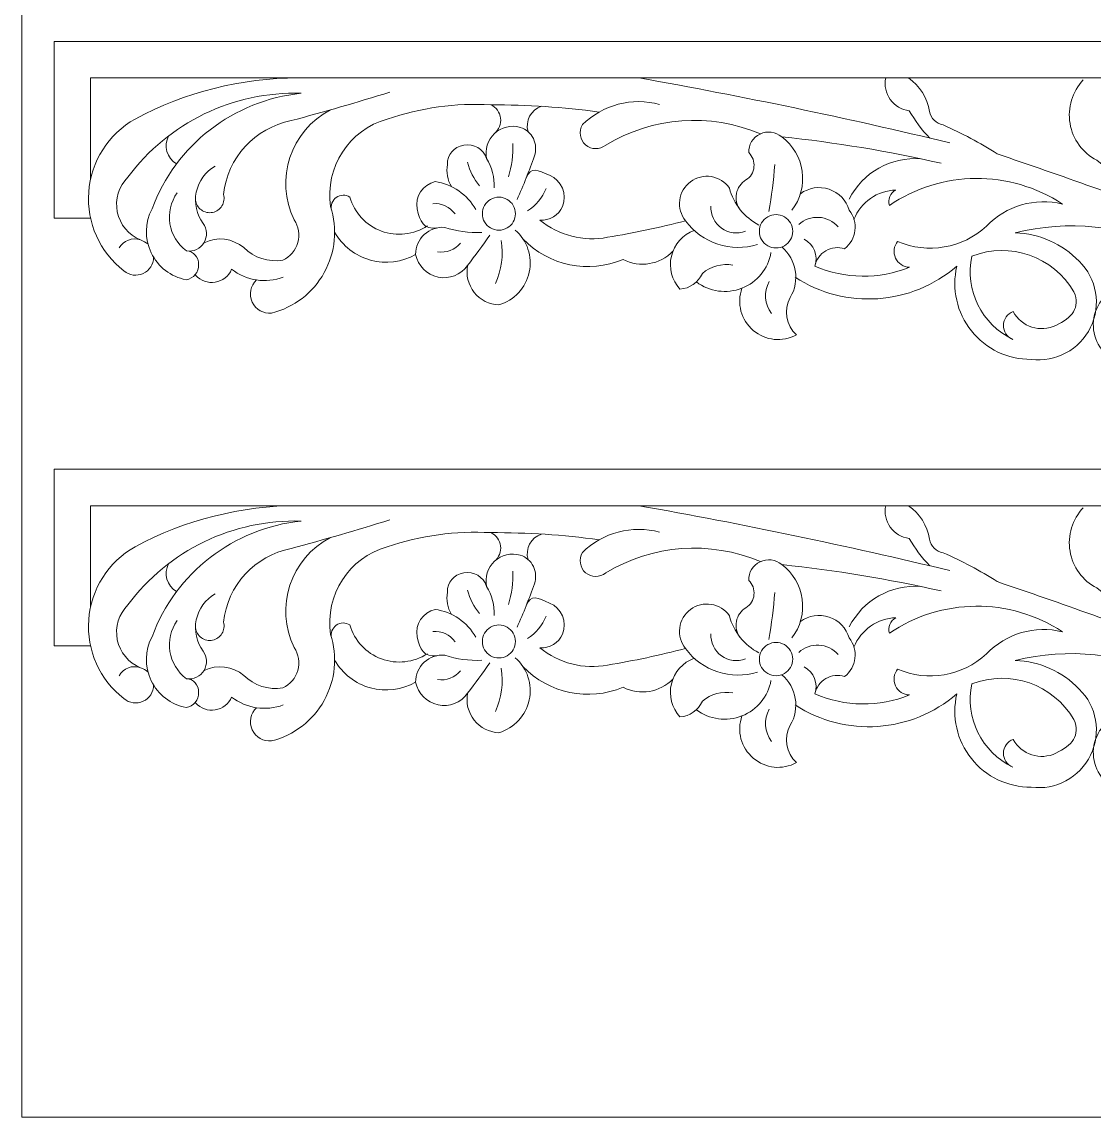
# Model space of a CAD drawing. Header units: millimetres. Extents: x 5148 to 5392, y 1931 to 2186.
# Drawn here: x 5148.1 to 5214.7, y 2064.4 to 2132.4 of the extents above; entities that cross this region are included whole.
import ezdxf

# ---------------------------------------------------------------- set-up
doc = ezdxf.new("R2010")
doc.units = ezdxf.units.MM
doc.header["$MEASUREMENT"] = 0
doc.layers.add('SITARA ALL', color=18, linetype='Continuous', true_color=0x000000)

msp = doc.modelspace()

# ---------------------------------------------------------------- linework, layer by layer
at = {"layer": 'SITARA ALL', "lineweight": 9}
for points, knots in [([(5148.053, 2186.351), (5148.053, 2186.351), (5392.053, 2186.351), (5392.053, 2186.351), (5392.053, 2186.351), (5392.053, 2064.351), (5392.053, 2064.351), (5392.053, 2064.351), (5148.053, 2064.351), (5148.053, 2064.351), (5148.053, 2064.351), (5148.053, 2186.351), (5148.053, 2186.351)], [0, 0, 0, 0, 0.25, 0.25, 0.25, 0.5, 0.5, 0.5, 0.75, 0.75, 0.75, 1, 1, 1, 1]), ([(5152.317, 2120.209), (5152.317, 2120.209), (5150.053, 2120.209), (5150.053, 2120.209), (5150.053, 2120.209), (5150.053, 2131.188), (5150.053, 2131.188), (5150.053, 2131.188), (5350.053, 2131.188), (5350.053, 2131.188), (5350.053, 2131.188), (5350.053, 2120.209), (5350.053, 2120.209), (5350.053, 2120.209), (5347.788, 2120.209), (5347.788, 2120.209)], [0, 0, 0, 0, 0.166667, 0.166667, 0.166667, 0.333333, 0.333333, 0.333333, 0.5, 0.5, 0.5, 0.666667, 0.666667, 0.666667, 1, 1, 1, 1]), ([(5165.216, 2128.927), (5161.679, 2128.927), (5158.198, 2128.05), (5155.083, 2126.374), (5153.422, 2125.44), (5152.34, 2123.734), (5152.204, 2121.833), (5152.067, 2119.932), (5152.88, 2118.1), (5154.391, 2116.938), (5154.722, 2116.654), (5155.189, 2116.589), (5155.585, 2116.773), (5155.981, 2116.956), (5156.234, 2117.346), (5156.233, 2117.782)], [0, 0, 0, 0, 0.166667, 0.166667, 0.166667, 0.333333, 0.333333, 0.333333, 0.5, 0.5, 0.5, 0.666667, 0.666667, 0.666667, 1, 1, 1, 1]), ([(5347.788, 2122.645), (5347.788, 2122.645), (5347.788, 2128.927), (5347.788, 2128.927), (5347.788, 2128.927), (5152.317, 2128.927), (5152.317, 2128.927), (5152.317, 2128.927), (5152.317, 2122.645), (5152.317, 2122.645)], [0, 0, 0, 0, 0.25, 0.25, 0.25, 0.5, 0.5, 0.5, 1, 1, 1, 1]), ([(5201.724, 2128.927), (5201.623, 2128.461), (5201.724, 2127.974), (5202.001, 2127.587), (5202.278, 2127.199), (5202.704, 2126.946), (5203.178, 2126.892), (5203.533, 2126.275), (5203.962, 2125.704), (5204.454, 2125.191)], [0, 0, 0, 0, 0.25, 0.25, 0.25, 0.5, 0.5, 0.5, 1, 1, 1, 1]), ([(5213.995, 2128.799), (5213.31, 2128.077), (5213.005, 2127.075), (5213.17, 2126.093), (5213.336, 2125.112), (5213.948, 2124.269), (5214.831, 2123.812), (5216.596, 2122.365), (5218.495, 2121.091), (5220.502, 2120.006), (5216.568, 2121.449), (5212.618, 2122.85), (5208.653, 2124.208), (5207.58, 2124.892), (5206.455, 2125.492), (5205.288, 2126.002), (5204.86, 2126.081), (5204.524, 2126.416), (5204.444, 2126.844), (5204.31, 2127.689), (5203.837, 2128.442), (5203.133, 2128.927)], [0, 0, 0, 0, 0.125, 0.125, 0.125, 0.25, 0.25, 0.25, 0.375, 0.375, 0.375, 0.5, 0.5, 0.5, 0.625, 0.625, 0.625, 0.75, 0.75, 0.75, 1, 1, 1, 1]), ([(5155.887, 2118.589), (5155.754, 2118.716), (5155.592, 2118.807), (5155.416, 2118.856), (5154.677, 2119.161), (5154.139, 2119.814), (5153.981, 2120.597), (5153.823, 2121.38), (5154.071, 2122.196), (5154.634, 2122.763), (5157.156, 2126.156), (5161.182, 2128.101), (5165.408, 2127.972), (5161.199, 2127.538), (5157.605, 2124.755), (5156.138, 2120.787), (5155.688, 2119.935), (5155.669, 2118.921), (5156.087, 2118.053), (5156.505, 2117.185), (5157.303, 2116.569), (5158.249, 2116.389), (5158.716, 2116.45), (5159.057, 2116.859), (5159.034, 2117.329), (5159.01, 2117.799), (5158.753, 2118.16), (5158.283, 2118.174)], [0, 0, 0, 0, 0.1, 0.1, 0.1, 0.2, 0.2, 0.2, 0.3, 0.3, 0.3, 0.4, 0.4, 0.4, 0.5, 0.5, 0.5, 0.6, 0.6, 0.6, 0.7, 0.7, 0.7, 0.8, 0.8, 0.8, 1, 1, 1, 1]), ([(5158.835, 2121.332), (5158.867, 2121.086), (5159, 2120.864), (5159.202, 2120.72), (5159.404, 2120.576), (5159.655, 2120.522), (5159.898, 2120.572), (5160.141, 2120.622), (5160.353, 2120.77), (5160.482, 2120.982), (5160.611, 2121.194), (5160.647, 2121.449), (5160.58, 2121.687), (5160.824, 2123.966), (5162.524, 2125.823), (5164.772, 2126.271), (5166.832, 2126.815), (5168.879, 2127.407), (5170.912, 2128.047)], [0, 0, 0, 0, 0.142857, 0.142857, 0.142857, 0.285714, 0.285714, 0.285714, 0.428571, 0.428571, 0.428571, 0.571429, 0.571429, 0.571429, 0.714286, 0.714286, 0.714286, 1, 1, 1, 1]), ([(5193.934, 2125.454), (5190.801, 2126.775), (5187.228, 2126.516), (5184.321, 2124.754), (5183.957, 2124.456), (5183.433, 2124.46), (5183.074, 2124.763), (5182.715, 2125.066), (5182.642, 2125.614), (5182.874, 2126.023), (5184.136, 2127.264), (5185.964, 2127.742), (5187.673, 2127.278)], [0, 0, 0, 0, 0.2, 0.2, 0.2, 0.4, 0.4, 0.4, 0.6, 0.6, 0.6, 1, 1, 1, 1]), ([(5159.367, 2118.689), (5160.177, 2119.084), (5161.144, 2118.962), (5161.831, 2118.379), (5162.473, 2117.748), (5163.375, 2117.459), (5164.264, 2117.603), (5164.719, 2117.813), (5165.059, 2118.212), (5165.193, 2118.695), (5165.328, 2119.177), (5165.246, 2119.692), (5164.966, 2120.108), (5163.735, 2122.62), (5164.742, 2125.658), (5167.227, 2126.944)], [0, 0, 0, 0, 0.166667, 0.166667, 0.166667, 0.333333, 0.333333, 0.333333, 0.5, 0.5, 0.5, 0.666667, 0.666667, 0.666667, 1, 1, 1, 1]), ([(5162.623, 2116.372), (5162.251, 2116.018), (5162.145, 2115.467), (5162.361, 2115.001), (5162.576, 2114.535), (5163.051, 2114.257), (5163.562, 2114.311), (5164.954, 2114.661), (5166.139, 2115.572), (5166.834, 2116.829), (5167.529, 2118.085), (5167.674, 2119.566), (5167.23, 2120.931), (5166.866, 2123.37), (5168.375, 2125.7), (5170.748, 2126.37), (5172.818, 2127.077), (5175.005, 2127.377), (5177.188, 2127.251), (5179.438, 2127.262), (5181.685, 2127.113), (5183.913, 2126.806)], [0, 0, 0, 0, 0.125, 0.125, 0.125, 0.25, 0.25, 0.25, 0.375, 0.375, 0.375, 0.5, 0.5, 0.5, 0.625, 0.625, 0.625, 0.75, 0.75, 0.75, 1, 1, 1, 1]), ([(5177.417, 2125.475), (5177.698, 2125.707), (5177.84, 2126.067), (5177.793, 2126.428), (5177.745, 2126.789), (5177.519, 2127.099), (5177.188, 2127.251)], [0, 0, 0, 0, 0.333333, 0.333333, 0.333333, 1, 1, 1, 1]), ([(5178.816, 2121.37), (5179.214, 2122.257), (5179.572, 2123.161), (5179.889, 2124.079), (5180.018, 2124.431), (5179.997, 2124.82), (5179.831, 2125.156), (5179.666, 2125.491), (5179.371, 2125.744), (5179.014, 2125.856), (5178.451, 2126.018), (5177.844, 2125.872), (5177.416, 2125.472), (5176.988, 2125.072), (5176.8, 2124.483), (5176.922, 2123.91), (5177.253, 2123.367), (5177.42, 2122.74), (5177.402, 2122.104)], [0, 0, 0, 0, 0.142857, 0.142857, 0.142857, 0.285714, 0.285714, 0.285714, 0.428571, 0.428571, 0.428571, 0.571429, 0.571429, 0.571429, 0.714286, 0.714286, 0.714286, 1, 1, 1, 1]), ([(5195.891, 2120.711), (5196.42, 2121.397), (5196.65, 2122.266), (5196.53, 2123.123), (5196.41, 2123.98), (5195.953, 2124.75), (5195.256, 2125.264), (5194.882, 2125.585), (5194.354, 2125.654), (5193.91, 2125.44), (5193.466, 2125.225), (5193.191, 2124.777), (5193.209, 2124.284), (5193.449, 2124.053), (5193.569, 2123.725), (5193.536, 2123.393), (5193.502, 2123.062), (5193.317, 2122.763), (5193.036, 2122.584), (5192.727, 2122.4), (5192.512, 2122.092), (5192.444, 2121.739), (5192.376, 2121.386), (5192.461, 2121.022), (5192.68, 2120.737)], [0, 0, 0, 0, 0.111111, 0.111111, 0.111111, 0.222222, 0.222222, 0.222222, 0.333333, 0.333333, 0.333333, 0.444444, 0.444444, 0.444444, 0.555556, 0.555556, 0.555556, 0.666667, 0.666667, 0.666667, 0.777778, 0.777778, 0.777778, 1, 1, 1, 1]), ([(5176.922, 2123.91), (5176.731, 2124.509), (5176.124, 2124.871), (5175.507, 2124.755), (5174.889, 2124.638), (5174.453, 2124.17), (5174.494, 2123.543), (5174.404, 2123.07), (5174.493, 2122.581), (5174.744, 2122.171)], [0, 0, 0, 0, 0.25, 0.25, 0.25, 0.5, 0.5, 0.5, 1, 1, 1, 1]), ([(5157.702, 2121.793), (5156.877, 2120.629), (5157.134, 2119.021), (5158.283, 2118.174), (5158.716, 2118.112), (5159.144, 2118.317), (5159.367, 2118.694), (5159.59, 2119.07), (5159.568, 2119.537), (5159.306, 2119.887), (5158.897, 2120.447), (5158.744, 2121.154), (5158.886, 2121.833), (5159.028, 2122.512), (5159.453, 2123.101), (5160.052, 2123.451)], [0, 0, 0, 0, 0.166667, 0.166667, 0.166667, 0.333333, 0.333333, 0.333333, 0.5, 0.5, 0.5, 0.666667, 0.666667, 0.666667, 1, 1, 1, 1]), ([(5189.279, 2120.05), (5187.684, 2119.634), (5186.07, 2119.292), (5184.444, 2119.023), (5182.949, 2118.738), (5181.404, 2119.133), (5180.228, 2120.098), (5180.833, 2120.044), (5181.404, 2120.387), (5181.64, 2120.947), (5181.943, 2121.704), (5181.581, 2122.564), (5180.829, 2122.878), (5180.076, 2123.192), (5179.708, 2123.46), (5179.383, 2122.713)], [0, 0, 0, 0, 0.166667, 0.166667, 0.166667, 0.333333, 0.333333, 0.333333, 0.5, 0.5, 0.5, 0.666667, 0.666667, 0.666667, 1, 1, 1, 1]), ([(5193.844, 2119.786), (5192.933, 2120.254), (5192.264, 2121.089), (5192.007, 2122.08), (5191.744, 2122.461), (5191.338, 2122.718), (5190.882, 2122.793), (5190.426, 2122.868), (5189.961, 2122.756), (5189.59, 2122.479), (5189.22, 2122.203), (5188.977, 2121.788), (5188.919, 2121.329), (5188.86, 2120.871), (5188.99, 2120.41), (5189.279, 2120.05), (5190.308, 2118.656), (5192.104, 2118.066), (5193.758, 2118.582)], [0, 0, 0, 0, 0.142857, 0.142857, 0.142857, 0.285714, 0.285714, 0.285714, 0.428571, 0.428571, 0.428571, 0.571429, 0.571429, 0.571429, 0.714286, 0.714286, 0.714286, 1, 1, 1, 1]), ([(5199.749, 2120.139), (5200.173, 2121.213), (5201.2, 2121.931), (5202.355, 2121.962), (5202.008, 2121.776), (5201.837, 2121.375), (5201.945, 2120.996), (5205.177, 2123.207), (5209.43, 2123.243), (5212.703, 2121.091), (5210.995, 2121.509), (5209.194, 2120.986), (5207.977, 2119.716), (5206.49, 2118.335), (5204.324, 2117.965), (5202.461, 2118.77), (5202.222, 2118.479), (5202.171, 2118.077), (5202.328, 2117.736), (5202.485, 2117.394), (5202.819, 2117.172), (5203.195, 2117.163), (5201.306, 2116.394), (5199.185, 2116.421), (5197.316, 2117.236), (5197.397, 2117.637), (5197.646, 2117.983), (5198, 2118.188), (5198.353, 2118.393), (5198.78, 2118.435), (5199.167, 2118.306), (5199.908, 2118.891), (5200.038, 2119.962), (5199.457, 2120.705), (5199.276, 2121.318), (5198.808, 2121.805), (5198.202, 2122.008), (5197.596, 2122.212), (5196.934, 2122.11), (5196.419, 2121.73)], [0, 0, 0, 0, 0.071429, 0.071429, 0.071429, 0.142857, 0.142857, 0.142857, 0.214286, 0.214286, 0.214286, 0.285714, 0.285714, 0.285714, 0.357143, 0.357143, 0.357143, 0.428571, 0.428571, 0.428571, 0.5, 0.5, 0.5, 0.571429, 0.571429, 0.571429, 0.642857, 0.642857, 0.642857, 0.714286, 0.714286, 0.714286, 0.785714, 0.785714, 0.785714, 0.857143, 0.857143, 0.857143, 1, 1, 1, 1]), ([(5176.251, 2120.747), (5175.727, 2121.689), (5174.793, 2122.331), (5173.725, 2122.482), (5172.956, 2122.308), (5172.463, 2121.556), (5172.609, 2120.782), (5172.755, 2120.007), (5173.047, 2119.487), (5173.826, 2119.605)], [0, 0, 0, 0, 0.25, 0.25, 0.25, 0.5, 0.5, 0.5, 1, 1, 1, 1]), ([(5173.243, 2119.729), (5172.396, 2119.175), (5171.336, 2119.056), (5170.387, 2119.407), (5169.438, 2119.759), (5168.709, 2120.546), (5168.427, 2121.518), (5168.169, 2121.686), (5167.835, 2121.679), (5167.585, 2121.5), (5167.335, 2121.321), (5167.219, 2121.012), (5167.295, 2120.714)], [0, 0, 0, 0, 0.2, 0.2, 0.2, 0.4, 0.4, 0.4, 0.6, 0.6, 0.6, 1, 1, 1, 1]), ([(5178.713, 2120.491), (5178.713, 2120.858), (5178.517, 2121.197), (5178.2, 2121.381), (5177.882, 2121.564), (5177.49, 2121.564), (5177.173, 2121.381), (5176.855, 2121.197), (5176.659, 2120.858), (5176.659, 2120.491), (5176.659, 2120.124), (5176.855, 2119.785), (5177.173, 2119.602), (5177.49, 2119.418), (5177.882, 2119.418), (5178.2, 2119.602), (5178.517, 2119.785), (5178.713, 2120.124), (5178.713, 2120.491)], [0, 0, 0, 0, 0.166667, 0.166667, 0.166667, 0.333333, 0.333333, 0.333333, 0.5, 0.5, 0.5, 0.666667, 0.666667, 0.666667, 0.833333, 0.833333, 0.833333, 1, 1, 1, 1]), ([(5190.864, 2120.966), (5190.832, 2120.43), (5191.075, 2119.914), (5191.51, 2119.599), (5191.944, 2119.283), (5192.505, 2119.209), (5193.005, 2119.404)], [0, 0, 0, 0, 0.333333, 0.333333, 0.333333, 1, 1, 1, 1]), ([(5195.942, 2119.394), (5195.942, 2119.764), (5195.744, 2120.106), (5195.424, 2120.291), (5195.104, 2120.476), (5194.709, 2120.476), (5194.389, 2120.291), (5194.069, 2120.106), (5193.871, 2119.764), (5193.871, 2119.394), (5193.871, 2119.025), (5194.069, 2118.683), (5194.389, 2118.498), (5194.709, 2118.313), (5195.104, 2118.313), (5195.424, 2118.498), (5195.744, 2118.683), (5195.942, 2119.025), (5195.942, 2119.394)], [0, 0, 0, 0, 0.166667, 0.166667, 0.166667, 0.333333, 0.333333, 0.333333, 0.5, 0.5, 0.5, 0.666667, 0.666667, 0.666667, 0.833333, 0.833333, 0.833333, 1, 1, 1, 1]), ([(5196.086, 2116.542), (5199.22, 2114.511), (5203.314, 2114.79), (5206.141, 2117.231), (5205.808, 2115.824), (5206.14, 2114.342), (5207.041, 2113.211), (5207.942, 2112.08), (5209.303, 2111.425), (5210.75, 2111.435), (5212.282, 2111.232), (5213.773, 2112.036), (5214.444, 2113.429), (5215.115, 2114.822), (5214.845, 2116.46), (5213.731, 2117.532), (5212.696, 2118.621), (5211.273, 2119.256), (5209.771, 2119.3), (5213.031, 2120.123), (5216.478, 2119.767), (5219.5, 2118.295), (5221.182, 2117.756), (5222.892, 2117.308), (5224.623, 2116.955), (5223.51, 2116.549), (5222.289, 2116.554), (5221.18, 2116.968), (5220.186, 2117.512), (5219.011, 2117.616), (5217.936, 2117.254), (5218.145, 2117.255), (5218.343, 2117.165), (5218.479, 2117.006), (5218.614, 2116.848), (5218.674, 2116.637), (5218.641, 2116.432), (5218.156, 2116.201), (5217.623, 2116.089), (5217.086, 2116.106), (5216.03, 2116.082), (5215.101, 2115.404), (5214.758, 2114.405), (5214.414, 2113.407), (5214.711, 2112.315), (5215.529, 2111.647), (5216.241, 2111.498), (5216.95, 2111.915), (5217.164, 2112.611), (5217.307, 2113.03), (5217.743, 2113.276), (5218.177, 2113.182), (5218.742, 2113.222), (5219.259, 2113.512), (5219.588, 2113.973), (5219.918, 2114.434), (5220.025, 2115.015), (5219.88, 2115.562), (5220.241, 2115.621), (5220.586, 2115.753), (5220.894, 2115.951)], [0, 0, 0, 0, 0.047619, 0.047619, 0.047619, 0.095238, 0.095238, 0.095238, 0.142857, 0.142857, 0.142857, 0.190476, 0.190476, 0.190476, 0.238095, 0.238095, 0.238095, 0.285714, 0.285714, 0.285714, 0.333333, 0.333333, 0.333333, 0.380952, 0.380952, 0.380952, 0.428571, 0.428571, 0.428571, 0.47619, 0.47619, 0.47619, 0.52381, 0.52381, 0.52381, 0.571429, 0.571429, 0.571429, 0.619048, 0.619048, 0.619048, 0.666667, 0.666667, 0.666667, 0.714286, 0.714286, 0.714286, 0.761905, 0.761905, 0.761905, 0.809524, 0.809524, 0.809524, 0.857143, 0.857143, 0.857143, 0.904762, 0.904762, 0.904762, 1, 1, 1, 1]), ([(5198.76, 2119.672), (5198.459, 2120.023), (5198.028, 2120.236), (5197.567, 2120.262), (5197.105, 2120.288), (5196.655, 2120.127), (5196.316, 2119.814)], [0, 0, 0, 0, 0.333333, 0.333333, 0.333333, 1, 1, 1, 1]), ([(5167.483, 2119.334), (5167.967, 2118.484), (5168.77, 2117.861), (5169.714, 2117.603), (5170.658, 2117.346), (5171.662, 2117.472), (5172.511, 2117.959)], [0, 0, 0, 0, 0.333333, 0.333333, 0.333333, 1, 1, 1, 1]), ([(5176.619, 2119.323), (5175.841, 2119.284), (5175.061, 2119.391), (5174.322, 2119.639), (5173.853, 2119.676), (5173.391, 2119.515), (5173.047, 2119.195), (5172.702, 2118.876), (5172.508, 2118.429), (5172.511, 2117.959), (5172.652, 2117.252), (5173.201, 2116.698), (5173.907, 2116.55), (5174.612, 2116.403), (5175.33, 2116.681), (5175.742, 2117.273), (5176.22, 2117.892), (5176.682, 2118.523), (5177.128, 2119.165)], [0, 0, 0, 0, 0.142857, 0.142857, 0.142857, 0.285714, 0.285714, 0.285714, 0.428571, 0.428571, 0.428571, 0.571429, 0.571429, 0.571429, 0.714286, 0.714286, 0.714286, 1, 1, 1, 1]), ([(5175.742, 2117.273), (5175.63, 2116.682), (5175.78, 2116.071), (5176.154, 2115.6), (5176.528, 2115.129), (5177.085, 2114.845), (5177.686, 2114.82), (5178.637, 2115.105), (5179.358, 2115.884), (5179.568, 2116.854), (5179.778, 2117.824), (5179.451, 2118.824), (5178.703, 2119.476)], [0, 0, 0, 0, 0.2, 0.2, 0.2, 0.4, 0.4, 0.4, 0.6, 0.6, 0.6, 1, 1, 1, 1]), ([(5189.822, 2119.45), (5189.115, 2119.188), (5188.584, 2118.591), (5188.407, 2117.857), (5188.23, 2117.124), (5188.426, 2116.356), (5188.936, 2115.8), (5189.545, 2115.844), (5190.079, 2116.219), (5190.327, 2116.776), (5190.85, 2117.222), (5191.546, 2117.412), (5192.224, 2117.294)], [0, 0, 0, 0, 0.2, 0.2, 0.2, 0.4, 0.4, 0.4, 0.6, 0.6, 0.6, 1, 1, 1, 1]), ([(5179.184, 2118.924), (5180.794, 2117.253), (5183.262, 2116.744), (5185.4, 2117.643), (5186.434, 2117.113), (5187.692, 2117.321), (5188.5, 2118.156)], [0, 0, 0, 0, 0.333333, 0.333333, 0.333333, 1, 1, 1, 1]), ([(5209.614, 2112.682), (5209.258, 2112.822), (5209.026, 2113.168), (5209.031, 2113.55), (5209.036, 2113.932), (5209.284, 2114.274), (5209.643, 2114.405), (5210.156, 2113.454), (5211.328, 2113.077), (5212.299, 2113.551), (5213.27, 2114.025), (5213.846, 2114.641), (5213.412, 2115.631), (5212.132, 2117.832), (5209.444, 2118.775), (5207.072, 2117.849), (5206.627, 2115.746), (5207.675, 2113.612), (5209.614, 2112.682)], [0, 0, 0, 0, 0.166667, 0.166667, 0.166667, 0.333333, 0.333333, 0.333333, 0.5, 0.5, 0.5, 0.666667, 0.666667, 0.666667, 0.833333, 0.833333, 0.833333, 1, 1, 1, 1]), ([(5189.955, 2116.25), (5190.768, 2115.636), (5191.841, 2115.489), (5192.788, 2115.863), (5193.735, 2116.236), (5194.418, 2117.066), (5194.592, 2118.069)], [0, 0, 0, 0, 0.333333, 0.333333, 0.333333, 1, 1, 1, 1]), ([(5192.784, 2115.859), (5192.452, 2114.924), (5192.733, 2113.88), (5193.489, 2113.239), (5194.246, 2112.597), (5195.303, 2112.48), (5196.171, 2112.961), (5195.524, 2113.555), (5195.368, 2114.516), (5195.793, 2115.285), (5196.4, 2116.322), (5196.181, 2117.642), (5195.271, 2118.426)], [0, 0, 0, 0, 0.2, 0.2, 0.2, 0.4, 0.4, 0.4, 0.6, 0.6, 0.6, 1, 1, 1, 1]), ([(5158.847, 2116.67), (5159.152, 2116.324), (5159.613, 2116.16), (5160.068, 2116.235), (5160.522, 2116.311), (5160.904, 2116.611), (5161.081, 2117.036), (5161.993, 2116.324), (5163.21, 2116.139), (5164.293, 2116.548)], [0, 0, 0, 0, 0.25, 0.25, 0.25, 0.5, 0.5, 0.5, 1, 1, 1, 1]), ([(5152.317, 2093.627), (5152.317, 2093.627), (5150.053, 2093.627), (5150.053, 2093.627), (5150.053, 2093.627), (5150.053, 2104.607), (5150.053, 2104.607), (5150.053, 2104.607), (5350.053, 2104.607), (5350.053, 2104.607), (5350.053, 2104.607), (5350.053, 2093.627), (5350.053, 2093.627), (5350.053, 2093.627), (5347.788, 2093.627), (5347.788, 2093.627)], [0, 0, 0, 0, 0.166667, 0.166667, 0.166667, 0.333333, 0.333333, 0.333333, 0.5, 0.5, 0.5, 0.666667, 0.666667, 0.666667, 1, 1, 1, 1]), ([(5165.216, 2102.346), (5161.679, 2102.346), (5158.198, 2101.469), (5155.083, 2099.792), (5153.422, 2098.858), (5152.34, 2097.153), (5152.204, 2095.252), (5152.067, 2093.351), (5152.88, 2091.518), (5154.391, 2090.356), (5154.722, 2090.072), (5155.189, 2090.008), (5155.585, 2090.191), (5155.981, 2090.374), (5156.234, 2090.765), (5156.233, 2091.201)], [0, 0, 0, 0, 0.166667, 0.166667, 0.166667, 0.333333, 0.333333, 0.333333, 0.5, 0.5, 0.5, 0.666667, 0.666667, 0.666667, 1, 1, 1, 1]), ([(5347.788, 2096.063), (5347.788, 2096.063), (5347.788, 2102.346), (5347.788, 2102.346), (5347.788, 2102.346), (5152.317, 2102.346), (5152.317, 2102.346), (5152.317, 2102.346), (5152.317, 2096.063), (5152.317, 2096.063)], [0, 0, 0, 0, 0.25, 0.25, 0.25, 0.5, 0.5, 0.5, 1, 1, 1, 1]), ([(5201.724, 2102.346), (5201.623, 2101.88), (5201.724, 2101.393), (5202.001, 2101.005), (5202.278, 2100.617), (5202.704, 2100.365), (5203.178, 2100.31), (5203.533, 2099.694), (5203.962, 2099.123), (5204.454, 2098.609)], [0, 0, 0, 0, 0.25, 0.25, 0.25, 0.5, 0.5, 0.5, 1, 1, 1, 1]), ([(5213.995, 2102.217), (5213.31, 2101.495), (5213.005, 2100.493), (5213.17, 2099.512), (5213.336, 2098.531), (5213.948, 2097.688), (5214.831, 2097.231), (5216.596, 2095.784), (5218.495, 2094.509), (5220.502, 2093.424), (5216.568, 2094.868), (5212.618, 2096.268), (5208.653, 2097.626), (5207.58, 2098.311), (5206.455, 2098.911), (5205.288, 2099.42), (5204.86, 2099.499), (5204.524, 2099.834), (5204.444, 2100.263), (5204.31, 2101.108), (5203.837, 2101.86), (5203.133, 2102.346)], [0, 0, 0, 0, 0.125, 0.125, 0.125, 0.25, 0.25, 0.25, 0.375, 0.375, 0.375, 0.5, 0.5, 0.5, 0.625, 0.625, 0.625, 0.75, 0.75, 0.75, 1, 1, 1, 1]), ([(5155.887, 2092.008), (5155.754, 2092.134), (5155.592, 2092.226), (5155.416, 2092.275), (5154.677, 2092.579), (5154.139, 2093.232), (5153.981, 2094.016), (5153.823, 2094.799), (5154.071, 2095.614), (5154.634, 2096.181), (5157.156, 2099.574), (5161.182, 2101.519), (5165.408, 2101.39), (5161.199, 2100.957), (5157.605, 2098.173), (5156.138, 2094.205), (5155.688, 2093.354), (5155.669, 2092.339), (5156.087, 2091.471), (5156.505, 2090.604), (5157.303, 2089.987), (5158.249, 2089.808), (5158.716, 2089.869), (5159.057, 2090.278), (5159.034, 2090.748), (5159.01, 2091.218), (5158.753, 2091.579), (5158.283, 2091.593)], [0, 0, 0, 0, 0.1, 0.1, 0.1, 0.2, 0.2, 0.2, 0.3, 0.3, 0.3, 0.4, 0.4, 0.4, 0.5, 0.5, 0.5, 0.6, 0.6, 0.6, 0.7, 0.7, 0.7, 0.8, 0.8, 0.8, 1, 1, 1, 1]), ([(5158.835, 2094.751), (5158.867, 2094.504), (5159, 2094.283), (5159.202, 2094.139), (5159.404, 2093.995), (5159.655, 2093.941), (5159.898, 2093.99), (5160.141, 2094.04), (5160.353, 2094.189), (5160.482, 2094.401), (5160.611, 2094.612), (5160.647, 2094.867), (5160.58, 2095.106), (5160.824, 2097.385), (5162.524, 2099.242), (5164.772, 2099.689), (5166.832, 2100.233), (5168.879, 2100.826), (5170.912, 2101.466)], [0, 0, 0, 0, 0.142857, 0.142857, 0.142857, 0.285714, 0.285714, 0.285714, 0.428571, 0.428571, 0.428571, 0.571429, 0.571429, 0.571429, 0.714286, 0.714286, 0.714286, 1, 1, 1, 1]), ([(5193.934, 2098.872), (5190.801, 2100.193), (5187.228, 2099.934), (5184.321, 2098.173), (5183.957, 2097.875), (5183.433, 2097.879), (5183.074, 2098.181), (5182.715, 2098.484), (5182.642, 2099.033), (5182.874, 2099.441), (5184.136, 2100.683), (5185.964, 2101.16), (5187.673, 2100.697)], [0, 0, 0, 0, 0.2, 0.2, 0.2, 0.4, 0.4, 0.4, 0.6, 0.6, 0.6, 1, 1, 1, 1]), ([(5159.367, 2092.107), (5160.177, 2092.502), (5161.144, 2092.38), (5161.831, 2091.798), (5162.473, 2091.166), (5163.375, 2090.878), (5164.264, 2091.021), (5164.719, 2091.231), (5165.059, 2091.631), (5165.193, 2092.113), (5165.328, 2092.596), (5165.246, 2093.111), (5164.966, 2093.526), (5163.735, 2096.038), (5164.742, 2099.077), (5167.227, 2100.362)], [0, 0, 0, 0, 0.166667, 0.166667, 0.166667, 0.333333, 0.333333, 0.333333, 0.5, 0.5, 0.5, 0.666667, 0.666667, 0.666667, 1, 1, 1, 1]), ([(5162.623, 2089.79), (5162.251, 2089.437), (5162.145, 2088.885), (5162.361, 2088.419), (5162.576, 2087.953), (5163.051, 2087.675), (5163.562, 2087.73), (5164.954, 2088.079), (5166.139, 2088.991), (5166.834, 2090.247), (5167.529, 2091.503), (5167.674, 2092.985), (5167.23, 2094.35), (5166.866, 2096.788), (5168.375, 2099.119), (5170.748, 2099.789), (5172.818, 2100.496), (5175.005, 2100.795), (5177.188, 2100.669), (5179.438, 2100.681), (5181.685, 2100.532), (5183.913, 2100.225)], [0, 0, 0, 0, 0.125, 0.125, 0.125, 0.25, 0.25, 0.25, 0.375, 0.375, 0.375, 0.5, 0.5, 0.5, 0.625, 0.625, 0.625, 0.75, 0.75, 0.75, 1, 1, 1, 1]), ([(5177.417, 2098.894), (5177.698, 2099.126), (5177.84, 2099.485), (5177.793, 2099.846), (5177.745, 2100.207), (5177.519, 2100.517), (5177.188, 2100.669)], [0, 0, 0, 0, 0.333333, 0.333333, 0.333333, 1, 1, 1, 1]), ([(5178.816, 2094.789), (5179.214, 2095.675), (5179.572, 2096.579), (5179.889, 2097.497), (5180.018, 2097.849), (5179.997, 2098.238), (5179.831, 2098.574), (5179.666, 2098.91), (5179.371, 2099.163), (5179.014, 2099.275), (5178.451, 2099.436), (5177.844, 2099.29), (5177.416, 2098.891), (5176.988, 2098.491), (5176.8, 2097.901), (5176.922, 2097.328), (5177.253, 2096.786), (5177.42, 2096.158), (5177.402, 2095.523)], [0, 0, 0, 0, 0.142857, 0.142857, 0.142857, 0.285714, 0.285714, 0.285714, 0.428571, 0.428571, 0.428571, 0.571429, 0.571429, 0.571429, 0.714286, 0.714286, 0.714286, 1, 1, 1, 1]), ([(5195.891, 2094.13), (5196.42, 2094.815), (5196.65, 2095.684), (5196.53, 2096.542), (5196.41, 2097.399), (5195.953, 2098.169), (5195.256, 2098.683), (5194.882, 2099.003), (5194.354, 2099.072), (5193.91, 2098.858), (5193.466, 2098.644), (5193.191, 2098.195), (5193.209, 2097.703), (5193.449, 2097.472), (5193.569, 2097.143), (5193.536, 2096.812), (5193.502, 2096.481), (5193.317, 2096.182), (5193.036, 2096.003), (5192.727, 2095.818), (5192.512, 2095.511), (5192.444, 2095.158), (5192.376, 2094.804), (5192.461, 2094.441), (5192.68, 2094.155)], [0, 0, 0, 0, 0.111111, 0.111111, 0.111111, 0.222222, 0.222222, 0.222222, 0.333333, 0.333333, 0.333333, 0.444444, 0.444444, 0.444444, 0.555556, 0.555556, 0.555556, 0.666667, 0.666667, 0.666667, 0.777778, 0.777778, 0.777778, 1, 1, 1, 1]), ([(5176.922, 2097.328), (5176.731, 2097.927), (5176.124, 2098.29), (5175.507, 2098.173), (5174.889, 2098.057), (5174.453, 2097.589), (5174.494, 2096.962), (5174.404, 2096.489), (5174.493, 2096), (5174.744, 2095.589)], [0, 0, 0, 0, 0.25, 0.25, 0.25, 0.5, 0.5, 0.5, 1, 1, 1, 1]), ([(5157.702, 2095.212), (5156.877, 2094.048), (5157.134, 2092.439), (5158.283, 2091.593), (5158.716, 2091.531), (5159.144, 2091.736), (5159.367, 2092.112), (5159.59, 2092.489), (5159.568, 2092.956), (5159.306, 2093.306), (5158.897, 2093.866), (5158.744, 2094.573), (5158.886, 2095.252), (5159.028, 2095.931), (5159.453, 2096.52), (5160.052, 2096.87)], [0, 0, 0, 0, 0.166667, 0.166667, 0.166667, 0.333333, 0.333333, 0.333333, 0.5, 0.5, 0.5, 0.666667, 0.666667, 0.666667, 1, 1, 1, 1]), ([(5189.279, 2093.468), (5187.684, 2093.053), (5186.07, 2092.711), (5184.444, 2092.442), (5182.949, 2092.157), (5181.404, 2092.551), (5180.228, 2093.517), (5180.833, 2093.463), (5181.404, 2093.805), (5181.64, 2094.366), (5181.943, 2095.123), (5181.581, 2095.983), (5180.829, 2096.297), (5180.076, 2096.611), (5179.708, 2096.879), (5179.383, 2096.131)], [0, 0, 0, 0, 0.166667, 0.166667, 0.166667, 0.333333, 0.333333, 0.333333, 0.5, 0.5, 0.5, 0.666667, 0.666667, 0.666667, 1, 1, 1, 1]), ([(5193.844, 2093.205), (5192.933, 2093.672), (5192.264, 2094.507), (5192.007, 2095.499), (5191.744, 2095.879), (5191.338, 2096.136), (5190.882, 2096.211), (5190.426, 2096.286), (5189.961, 2096.174), (5189.59, 2095.898), (5189.22, 2095.622), (5188.977, 2095.206), (5188.919, 2094.748), (5188.86, 2094.289), (5188.99, 2093.829), (5189.279, 2093.468), (5190.308, 2092.074), (5192.104, 2091.485), (5193.758, 2092)], [0, 0, 0, 0, 0.142857, 0.142857, 0.142857, 0.285714, 0.285714, 0.285714, 0.428571, 0.428571, 0.428571, 0.571429, 0.571429, 0.571429, 0.714286, 0.714286, 0.714286, 1, 1, 1, 1]), ([(5199.749, 2093.557), (5200.173, 2094.632), (5201.2, 2095.35), (5202.355, 2095.381), (5202.008, 2095.195), (5201.837, 2094.793), (5201.945, 2094.414), (5205.177, 2096.626), (5209.43, 2096.661), (5212.703, 2094.51), (5210.995, 2094.928), (5209.194, 2094.405), (5207.977, 2093.135), (5206.49, 2091.754), (5204.324, 2091.383), (5202.461, 2092.189), (5202.222, 2091.898), (5202.171, 2091.496), (5202.328, 2091.154), (5202.485, 2090.812), (5202.819, 2090.59), (5203.195, 2090.582), (5201.306, 2089.813), (5199.185, 2089.839), (5197.316, 2090.655), (5197.397, 2091.055), (5197.646, 2091.402), (5198, 2091.607), (5198.353, 2091.811), (5198.78, 2091.854), (5199.167, 2091.725), (5199.908, 2092.309), (5200.038, 2093.381), (5199.457, 2094.124), (5199.276, 2094.737), (5198.808, 2095.223), (5198.202, 2095.427), (5197.596, 2095.631), (5196.934, 2095.529), (5196.419, 2095.149)], [0, 0, 0, 0, 0.071429, 0.071429, 0.071429, 0.142857, 0.142857, 0.142857, 0.214286, 0.214286, 0.214286, 0.285714, 0.285714, 0.285714, 0.357143, 0.357143, 0.357143, 0.428571, 0.428571, 0.428571, 0.5, 0.5, 0.5, 0.571429, 0.571429, 0.571429, 0.642857, 0.642857, 0.642857, 0.714286, 0.714286, 0.714286, 0.785714, 0.785714, 0.785714, 0.857143, 0.857143, 0.857143, 1, 1, 1, 1]), ([(5176.251, 2094.165), (5175.727, 2095.107), (5174.793, 2095.749), (5173.725, 2095.9), (5172.956, 2095.726), (5172.463, 2094.975), (5172.609, 2094.2), (5172.755, 2093.426), (5173.047, 2092.906), (5173.826, 2093.023)], [0, 0, 0, 0, 0.25, 0.25, 0.25, 0.5, 0.5, 0.5, 1, 1, 1, 1]), ([(5173.243, 2093.147), (5172.396, 2092.594), (5171.336, 2092.474), (5170.387, 2092.826), (5169.438, 2093.177), (5168.709, 2093.965), (5168.427, 2094.937), (5168.169, 2095.105), (5167.835, 2095.098), (5167.585, 2094.918), (5167.335, 2094.739), (5167.219, 2094.431), (5167.295, 2094.133)], [0, 0, 0, 0, 0.2, 0.2, 0.2, 0.4, 0.4, 0.4, 0.6, 0.6, 0.6, 1, 1, 1, 1]), ([(5178.713, 2093.91), (5178.713, 2094.277), (5178.517, 2094.616), (5178.2, 2094.799), (5177.882, 2094.983), (5177.49, 2094.983), (5177.173, 2094.799), (5176.855, 2094.616), (5176.659, 2094.277), (5176.659, 2093.91), (5176.659, 2093.543), (5176.855, 2093.204), (5177.173, 2093.02), (5177.49, 2092.837), (5177.882, 2092.837), (5178.2, 2093.02), (5178.517, 2093.204), (5178.713, 2093.543), (5178.713, 2093.91)], [0, 0, 0, 0, 0.166667, 0.166667, 0.166667, 0.333333, 0.333333, 0.333333, 0.5, 0.5, 0.5, 0.666667, 0.666667, 0.666667, 0.833333, 0.833333, 0.833333, 1, 1, 1, 1]), ([(5190.864, 2094.384), (5190.832, 2093.848), (5191.075, 2093.333), (5191.51, 2093.017), (5191.944, 2092.702), (5192.505, 2092.627), (5193.005, 2092.823)], [0, 0, 0, 0, 0.333333, 0.333333, 0.333333, 1, 1, 1, 1]), ([(5195.942, 2092.813), (5195.942, 2093.183), (5195.744, 2093.524), (5195.424, 2093.709), (5195.104, 2093.894), (5194.709, 2093.894), (5194.389, 2093.709), (5194.069, 2093.524), (5193.871, 2093.183), (5193.871, 2092.813), (5193.871, 2092.443), (5194.069, 2092.101), (5194.389, 2091.916), (5194.709, 2091.732), (5195.104, 2091.732), (5195.424, 2091.916), (5195.744, 2092.101), (5195.942, 2092.443), (5195.942, 2092.813)], [0, 0, 0, 0, 0.166667, 0.166667, 0.166667, 0.333333, 0.333333, 0.333333, 0.5, 0.5, 0.5, 0.666667, 0.666667, 0.666667, 0.833333, 0.833333, 0.833333, 1, 1, 1, 1]), ([(5196.086, 2089.961), (5199.22, 2087.93), (5203.314, 2088.209), (5206.141, 2090.65), (5205.808, 2089.243), (5206.14, 2087.76), (5207.041, 2086.629), (5207.942, 2085.498), (5209.303, 2084.844), (5210.75, 2084.854), (5212.282, 2084.65), (5213.773, 2085.455), (5214.444, 2086.848), (5215.115, 2088.241), (5214.845, 2089.878), (5213.731, 2090.95), (5212.696, 2092.039), (5211.273, 2092.675), (5209.771, 2092.719), (5213.031, 2093.542), (5216.478, 2093.185), (5219.5, 2091.714), (5221.182, 2091.174), (5222.892, 2090.727), (5224.623, 2090.373), (5223.51, 2089.968), (5222.289, 2089.973), (5221.18, 2090.387), (5220.186, 2090.93), (5219.011, 2091.034), (5217.936, 2090.673), (5218.145, 2090.674), (5218.343, 2090.583), (5218.479, 2090.425), (5218.614, 2090.267), (5218.674, 2090.056), (5218.641, 2089.85), (5218.156, 2089.619), (5217.623, 2089.508), (5217.086, 2089.525), (5216.03, 2089.501), (5215.101, 2088.822), (5214.758, 2087.824), (5214.414, 2086.826), (5214.711, 2085.734), (5215.529, 2085.066), (5216.241, 2084.916), (5216.95, 2085.333), (5217.164, 2086.029), (5217.307, 2086.449), (5217.743, 2086.695), (5218.177, 2086.6), (5218.742, 2086.641), (5219.259, 2086.931), (5219.588, 2087.392), (5219.918, 2087.853), (5220.025, 2088.433), (5219.88, 2088.981), (5220.241, 2089.039), (5220.586, 2089.171), (5220.894, 2089.369)], [0, 0, 0, 0, 0.047619, 0.047619, 0.047619, 0.095238, 0.095238, 0.095238, 0.142857, 0.142857, 0.142857, 0.190476, 0.190476, 0.190476, 0.238095, 0.238095, 0.238095, 0.285714, 0.285714, 0.285714, 0.333333, 0.333333, 0.333333, 0.380952, 0.380952, 0.380952, 0.428571, 0.428571, 0.428571, 0.47619, 0.47619, 0.47619, 0.52381, 0.52381, 0.52381, 0.571429, 0.571429, 0.571429, 0.619048, 0.619048, 0.619048, 0.666667, 0.666667, 0.666667, 0.714286, 0.714286, 0.714286, 0.761905, 0.761905, 0.761905, 0.809524, 0.809524, 0.809524, 0.857143, 0.857143, 0.857143, 0.904762, 0.904762, 0.904762, 1, 1, 1, 1]), ([(5198.76, 2093.091), (5198.459, 2093.441), (5198.028, 2093.654), (5197.567, 2093.68), (5197.105, 2093.707), (5196.655, 2093.546), (5196.316, 2093.232)], [0, 0, 0, 0, 0.333333, 0.333333, 0.333333, 1, 1, 1, 1]), ([(5176.619, 2092.742), (5175.841, 2092.702), (5175.061, 2092.81), (5174.322, 2093.057), (5173.853, 2093.094), (5173.391, 2092.934), (5173.047, 2092.614), (5172.702, 2092.294), (5172.508, 2091.847), (5172.511, 2091.378), (5172.652, 2090.671), (5173.201, 2090.116), (5173.907, 2089.969), (5174.612, 2089.821), (5175.33, 2090.1), (5175.742, 2090.691), (5176.22, 2091.31), (5176.682, 2091.942), (5177.128, 2092.584)], [0, 0, 0, 0, 0.142857, 0.142857, 0.142857, 0.285714, 0.285714, 0.285714, 0.428571, 0.428571, 0.428571, 0.571429, 0.571429, 0.571429, 0.714286, 0.714286, 0.714286, 1, 1, 1, 1]), ([(5175.742, 2090.691), (5175.63, 2090.1), (5175.78, 2089.49), (5176.154, 2089.019), (5176.528, 2088.548), (5177.085, 2088.263), (5177.686, 2088.239), (5178.637, 2088.523), (5179.358, 2089.302), (5179.568, 2090.272), (5179.778, 2091.243), (5179.451, 2092.242), (5178.703, 2092.894)], [0, 0, 0, 0, 0.2, 0.2, 0.2, 0.4, 0.4, 0.4, 0.6, 0.6, 0.6, 1, 1, 1, 1]), ([(5189.822, 2092.868), (5189.115, 2092.606), (5188.584, 2092.009), (5188.407, 2091.276), (5188.23, 2090.543), (5188.426, 2089.774), (5188.936, 2089.219), (5189.545, 2089.262), (5190.079, 2089.637), (5190.327, 2090.194), (5190.85, 2090.64), (5191.546, 2090.83), (5192.224, 2090.713)], [0, 0, 0, 0, 0.2, 0.2, 0.2, 0.4, 0.4, 0.4, 0.6, 0.6, 0.6, 1, 1, 1, 1]), ([(5167.483, 2092.753), (5167.967, 2091.902), (5168.77, 2091.28), (5169.714, 2091.022), (5170.658, 2090.764), (5171.662, 2090.891), (5172.511, 2091.378)], [0, 0, 0, 0, 0.333333, 0.333333, 0.333333, 1, 1, 1, 1]), ([(5179.184, 2092.343), (5180.794, 2090.672), (5183.262, 2090.162), (5185.4, 2091.061), (5186.434, 2090.532), (5187.692, 2090.74), (5188.5, 2091.575)], [0, 0, 0, 0, 0.333333, 0.333333, 0.333333, 1, 1, 1, 1]), ([(5209.614, 2086.101), (5209.258, 2086.241), (5209.026, 2086.586), (5209.031, 2086.968), (5209.036, 2087.35), (5209.284, 2087.692), (5209.643, 2087.823), (5210.156, 2086.872), (5211.328, 2086.495), (5212.299, 2086.969), (5213.27, 2087.443), (5213.846, 2088.06), (5213.412, 2089.049), (5212.132, 2091.251), (5209.444, 2092.193), (5207.072, 2091.268), (5206.627, 2089.164), (5207.675, 2087.031), (5209.614, 2086.101)], [0, 0, 0, 0, 0.166667, 0.166667, 0.166667, 0.333333, 0.333333, 0.333333, 0.5, 0.5, 0.5, 0.666667, 0.666667, 0.666667, 0.833333, 0.833333, 0.833333, 1, 1, 1, 1]), ([(5189.955, 2089.668), (5190.768, 2089.055), (5191.841, 2088.908), (5192.788, 2089.281), (5193.735, 2089.655), (5194.418, 2090.485), (5194.592, 2091.488)], [0, 0, 0, 0, 0.333333, 0.333333, 0.333333, 1, 1, 1, 1]), ([(5192.784, 2089.277), (5192.452, 2088.342), (5192.733, 2087.299), (5193.489, 2086.657), (5194.246, 2086.015), (5195.303, 2085.899), (5196.171, 2086.379), (5195.524, 2086.973), (5195.368, 2087.935), (5195.793, 2088.704), (5196.4, 2089.74), (5196.181, 2091.06), (5195.271, 2091.844)], [0, 0, 0, 0, 0.2, 0.2, 0.2, 0.4, 0.4, 0.4, 0.6, 0.6, 0.6, 1, 1, 1, 1]), ([(5158.847, 2090.089), (5159.152, 2089.743), (5159.613, 2089.579), (5160.068, 2089.654), (5160.522, 2089.729), (5160.904, 2090.029), (5161.081, 2090.455), (5161.993, 2089.743), (5163.21, 2089.557), (5164.293, 2089.967)], [0, 0, 0, 0, 0.25, 0.25, 0.25, 0.5, 0.5, 0.5, 1, 1, 1, 1])]:
    msp.add_open_spline(points, degree=3, knots=knots, dxfattribs=at)
for points in [[(5205.703, 2124.892), (5199.305, 2126.437), (5192.862, 2127.782), (5186.381, 2128.927)], [(5180.334, 2127.162), (5179.676, 2126.948), (5179.305, 2126.252), (5179.498, 2125.587)], [(5157.169, 2125.328), (5156.84, 2124.709), (5157.057, 2123.941), (5157.663, 2123.586)], [(5178.278, 2122.779), (5178.484, 2123.449), (5178.577, 2124.148), (5178.553, 2124.849)], [(5205.157, 2123.625), (5201.893, 2124.372), (5198.587, 2124.92), (5195.256, 2125.264)], [(5175.742, 2123.684), (5175.866, 2123.145), (5176.12, 2122.645), (5176.481, 2122.227)], [(5194.451, 2120.619), (5194.631, 2121.584), (5194.757, 2122.559), (5194.828, 2123.538)], [(5203.899, 2123.903), (5202.047, 2124.044), (5200.294, 2123.057), (5199.457, 2121.399)], [(5179.462, 2120.668), (5179.988, 2120.996), (5180.395, 2121.484), (5180.624, 2122.061)], [(5174.96, 2120.474), (5174.649, 2120.918), (5174.125, 2121.16), (5173.586, 2121.108)], [(5155.416, 2118.856), (5154.914, 2119.04), (5154.354, 2118.83), (5154.099, 2118.36)], [(5173.882, 2118.13), (5174.415, 2118.035), (5174.957, 2118.237), (5175.298, 2118.658)], [(5177.475, 2116.143), (5177.858, 2116.982), (5177.983, 2117.915), (5177.834, 2118.825)], [(5197.316, 2117.236), (5197.535, 2117.882), (5197.254, 2118.59), (5196.651, 2118.908)], [(5194.481, 2116.277), (5194.131, 2115.642), (5194.187, 2114.861), (5194.625, 2114.283)], [(5205.703, 2098.311), (5199.305, 2099.855), (5192.862, 2101.201), (5186.381, 2102.346)], [(5180.334, 2100.581), (5179.676, 2100.367), (5179.305, 2099.67), (5179.498, 2099.005)], [(5157.169, 2098.747), (5156.84, 2098.127), (5157.057, 2097.359), (5157.663, 2097.005)], [(5178.278, 2096.198), (5178.484, 2096.868), (5178.577, 2097.567), (5178.553, 2098.267)], [(5205.157, 2097.044), (5201.893, 2097.791), (5198.587, 2098.338), (5195.256, 2098.683)], [(5175.742, 2097.102), (5175.866, 2096.564), (5176.12, 2096.064), (5176.481, 2095.645)], [(5194.451, 2094.037), (5194.631, 2095.003), (5194.757, 2095.977), (5194.828, 2096.957)], [(5203.899, 2097.321), (5202.047, 2097.462), (5200.294, 2096.475), (5199.457, 2094.818)], [(5179.462, 2094.086), (5179.988, 2094.415), (5180.395, 2094.903), (5180.624, 2095.48)], [(5174.96, 2093.893), (5174.649, 2094.336), (5174.125, 2094.578), (5173.586, 2094.526)], [(5155.416, 2092.275), (5154.914, 2092.459), (5154.354, 2092.248), (5154.099, 2091.779)], [(5173.882, 2091.549), (5174.415, 2091.454), (5174.957, 2091.656), (5175.298, 2092.077)], [(5177.475, 2089.561), (5177.858, 2090.4), (5177.983, 2091.333), (5177.834, 2092.243)], [(5197.316, 2090.655), (5197.535, 2091.3), (5197.254, 2092.009), (5196.651, 2092.327)], [(5194.481, 2089.696), (5194.131, 2089.061), (5194.187, 2088.279), (5194.625, 2087.701)]]:
    msp.add_open_spline(points, degree=3, dxfattribs=at)

doc.saveas('drawing.dxf')
